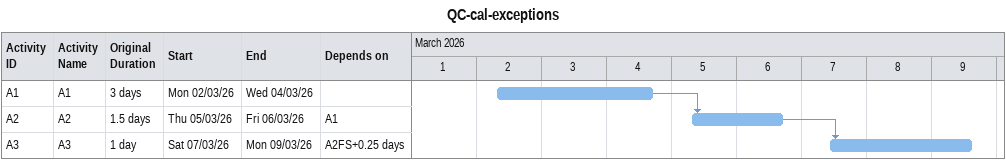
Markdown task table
QC-cal-exceptions

| ID | Task | Original duration | Start | Finish | Predecessors |
|---|---|---|---|---|---|
| A1 | A1 | 3d | 2026-03-02 | 2026-03-04 |  |
| A2 | A2 | 1.5d | 2026-03-05 | 2026-03-06 | A1 |
| A3 | A3 | 1d | 2026-03-07 | 2026-03-09 | A2FS+0.25d |
